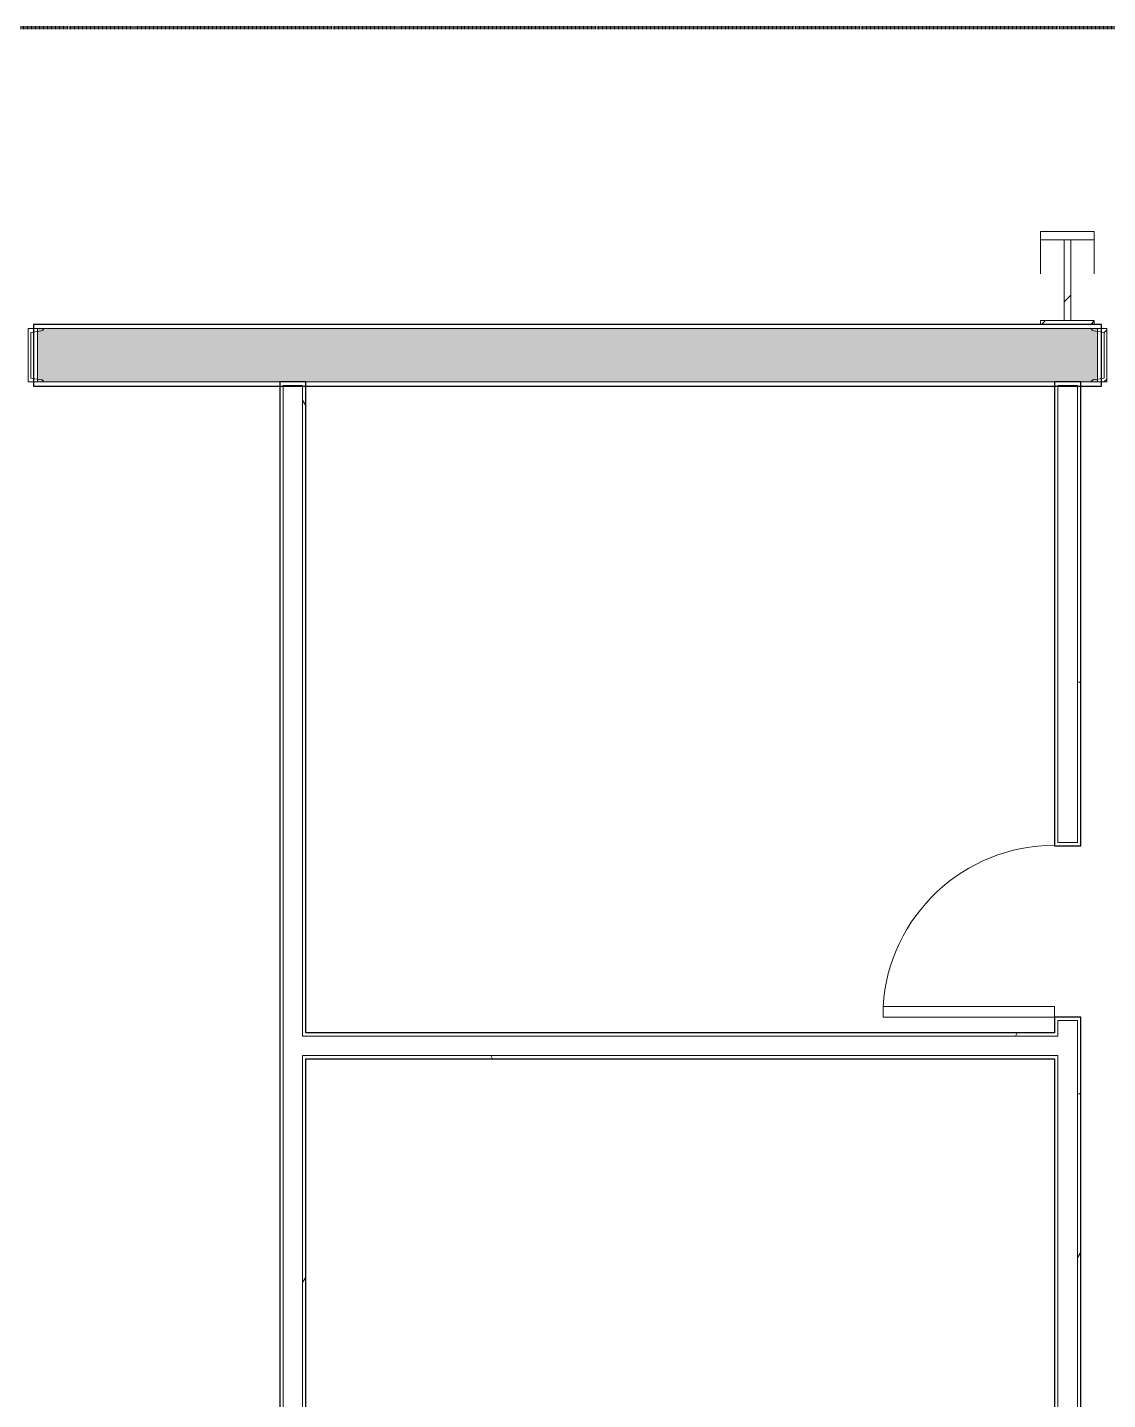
# Model space of a CAD drawing. Header units: inches. Extents: x -1442 to 59636, y -36095 to 792.
# Drawn here: x 58190.9 to 58392.4, y -22559.4 to -22303.4 of the extents above; entities that cross this region are included whole.
import ezdxf

# ---------------------------------------------------------------- set-up
doc = ezdxf.new("R2010")
doc.units = ezdxf.units.IN
doc.header["$MEASUREMENT"] = 0
doc.linetypes.add('Dash', pattern=[0.25, 0.125, -0.125])
for name, color, linetype, lineweight in [('A-DOOR', 31, 'Continuous', 9), ('A-GENM', 13, 'Continuous', 9), ('A-WALL', 113, 'Continuous', 9), ('A-WALL-PATT', 111, 'Continuous', 25), ('I-WALL', 2, 'Continuous', 9), ('S-BEAM', 12, 'Continuous', 9), ('S-COLS', 52, 'Continuous', 13)]:
    doc.layers.add(name, color=color, linetype=linetype, lineweight=lineweight)
pattern_1 = [(0, (33272.468, 0), (61.44, 15.36), [2.534, -43.546, 2.534, -43.546, -245.76]), (0, (33272.468, 0), (61.44, 15.36), [-92.16, 2.534, -89.626, 2.534, -43.546, -107.52]), (0, (33272.468, 0), (61.44, 15.36), [-230.4, 2.534, -28.186, 2.534, -74.266]), (120, (33295.508, 7.68), (-44.02215, 45.528601), [2.534, -43.546, 2.534, -43.546, -245.76]), (120, (33295.508, 7.68), (-44.02215, 45.528601), [-92.16, 2.534, -89.626, 2.534, -43.546, -107.52]), (120, (33295.508, 7.68), (-44.02215, 45.528601), [-230.4, 2.534, -28.186, 2.534, -74.266]), (240, (33303.188, 38.4), (-17.41785, -60.888601), [2.534, -43.546, 2.534, -43.546, -245.76]), (240, (33303.188, 38.4), (-17.41785, -60.888601), [-92.16, 2.534, -89.626, 2.534, -43.546, -107.52]), (240, (33303.188, 38.4), (-17.41785, -60.888601), [-230.4, 2.534, -28.186, 2.534, -74.266])]
pattern_2 = [(225, (58384.86, -22360.053), (19.00703, -19.00703), []), (225, (58384.86, -22388.853), (19.00703, -19.00703), [])]
pattern_3 = [(45, (33272.468, 0), (-19.00703, 19.00703), []), (45, (33272.468, 28.8), (-19.00703, 19.00703), [])]

# ---------------------------------------------------------------- blocks, each defined once
blk = doc.blocks.new('Single-Flush - 32_ x 84_-460923-Egress Plan')
at = {"layer": 'A-DOOR', "lineweight": 13}
for p, q in [((14, -2.44), (14, -34.44)), ((16, -2.44), (14, -2.44)), ((16, -2.44), (16, -34.44)), ((16, -34.44), (14, -34.44))]:
    blk.add_line(p, q, dxfattribs=at)
at = {"layer": 'A-DOOR'}
blk.add_arc((16, -2.44), 32.07, 180, 266.4241, dxfattribs=at)
blk = doc.blocks.new('columns and girder2 - one-V25-Egress Plan')
at = {"layer": 'S-BEAM'}
h = blk.add_hatch(dxfattribs=at)
h.set_pattern_fill('FP_24', color=256, style=0, pattern_type=2)
h.set_pattern_definition(pattern_2)
h.paths.add_polyline_path([(0.62, -1.25), (-5, -1.25), (-5, -2), (5, -2), (5, -1.25)], flags=0)
h.paths.add_polyline_path([(-0.63, -17.03), (-5, -17.03), (-5, -18.55), (5, -18.55), (5, -17.03), (0.62, -17.03)], flags=0)
h.paths.add_polyline_path([(5, -1204.89), (-5, -1204.89), (-5, -1206.4), (5, -1206.4)], flags=0)
h.paths.add_polyline_path([(5, -1224.25), (-5, -1224.25), (-5, -1225), (5, -1225)], flags=0)
h = blk.add_hatch(dxfattribs=at)
h.set_pattern_fill('FP_24', color=256, style=0, pattern_type=2)
h.set_pattern_definition(pattern_2)
h.paths.add_polyline_path([(0.62, -2), (-0.63, -2), (-0.63, -17.03), (0.62, -17.03), (0.62, -10.69)], flags=0)
h.paths.add_polyline_path([(-0.63, -1206.4), (-0.63, -1224.25), (0.62, -1224.25), (0.62, -1206.4)], flags=0)
at = {"layer": 'S-BEAM', "lineweight": 15}
for p, q in [((-5, -1.24), (-5, -2)), ((-5, -2), (5, -2)), ((0.62, -2), (-0.63, -2)), ((-0.63, -2), (-0.63, -17.03)), ((0.62, -17.03), (0.62, -2)), ((5, -2), (5, -1.25)), ((5, -17.03), (-5, -17.03)), ((-5, -17.03), (-5, -18.55)), ((-0.63, -17.03), (0.62, -17.03)), ((5, -18.55), (5, -17.03)), ((-5, -18.55), (5, -18.55))]:
    blk.add_line(p, q, dxfattribs=at)
at = {"layer": 'S-BEAM', "lineweight": 13}
for p, q in [((-5, -17.03), (-5, -10.69)), ((5, -10.69), (5, -17.03))]:
    blk.add_line(p, q, dxfattribs=at)
blk = doc.blocks.new('Path of Travel - 02 Middle-1854141-Egress Plan')
at = {"layer": 'A-GENM', "linetype": 'Dash', "lineweight": 70}
blk.add_line((8.96, 0), (1082.96, 0), dxfattribs=at)

msp = doc.modelspace()

# ---------------------------------------------------------------- hatches: boundary and pattern name
at = {"layer": 'A-WALL-PATT', "lineweight": 9}
h = msp.add_hatch(dxfattribs=at)
h.set_pattern_fill('FP_14', color=256, style=0, pattern_type=2)
h.set_pattern_definition([(161.57, (33273.428, 0.96), (-7.6802237, -0.0009796), [0, -54.643, 6.067, 0]), (18.43, (33271.508, 0.96), (-7.6802237, 0.0009796), [0, -54.643, 6.067, 0]), (108.43, (33273.428, 0.96), (3.8382953, -19.20136532), [18.211, -42.499]), (71.57, (33271.508, 0.96), (3.8382953, 19.20136532), [18.211, -42.499])])
h.paths.add_polyline_path([(58433.98, -22369.55), (58753.98, -22369.55), (58753.98, -22359.55), (58433.98, -22359.55)], flags=0)
h.paths.add_polyline_path([(58390.48, -22369.55), (58390.48, -22359.55), (58192.73, -22359.55), (58192.73, -22369.55), (58372.97, -22369.55)], flags=0)
h.paths.add_polyline_path([(58092.22, -22369.55), (58114.61, -22369.55), (58114.61, -22359.55), (57903.23, -22359.55), (57903.23, -22369.55), (58057.13, -22369.55)], flags=0)
h.paths.add_polyline_path([(59010.36, -22369.55), (59011.23, -22369.55), (59011.23, -22359.55), (58835.98, -22359.55), (58835.98, -22369.55), (58934.45, -22369.55)], flags=0)
h.paths.add_polyline_path([(56074.39, -22369.55), (56077.73, -22369.55), (56077.73, -22359.55), (56053.86, -22359.55), (56053.86, -22369.55), (56073.73, -22369.55)], flags=0)
h = msp.add_hatch(dxfattribs=at)
h.set_pattern_fill('FP_13', color=256, style=0, pattern_type=2)
h.set_pattern_definition(pattern_1)
h.paths.add_polyline_path([(58237.92, -22787.3), (58238.55, -22787.3), (58238.55, -22370.18), (58237.92, -22369.55), (58237.92, -22787.26)], flags=0)
h = msp.add_hatch(dxfattribs=at)
h.set_pattern_fill('FP_13', color=256, style=0, pattern_type=2)
h.set_pattern_definition(pattern_1)
h.paths.add_polyline_path([(58242.17, -22787.3), (58242.8, -22787.3), (58242.8, -22627.18), (58242.17, -22627.19), (58242.17, -22787.25)], flags=0)
h.paths.add_polyline_path([(58242.8, -22623.55), (58242.8, -22495.18), (58242.17, -22495.18), (58242.25, -22623.55)], flags=0)
h.paths.add_polyline_path([(58242.17, -22491.55), (58242.8, -22491.55), (58242.8, -22370.3), (58242.17, -22370.3), (58242.17, -22490.93)], flags=0)
h = msp.add_hatch(dxfattribs=at)
h.set_pattern_fill('FP_13', color=256, style=0, pattern_type=2)
h.set_pattern_definition(pattern_1)
h.paths.add_polyline_path([(58386.73, -22622.93), (58387.36, -22622.93), (58387.36, -22618.05), (58384.92, -22618.05), (58384.92, -22618.68), (58386.73, -22618.68), (58386.73, -22622.91)], flags=0)
h.paths.add_polyline_path([(58387.36, -22586.05), (58387.36, -22488.05), (58384.92, -22488.05), (58384.92, -22488.68), (58386.73, -22488.68), (58386.73, -22585.43), (58384.92, -22585.43), (58384.93, -22586.05), (58386.73, -22586.05)], flags=0)
h.paths.add_polyline_path([(58384.92, -22456.05), (58387.36, -22456.05), (58387.35, -22370.3), (58386.73, -22370.3), (58386.73, -22455.43), (58384.92, -22455.43)], flags=0)
h = msp.add_hatch(dxfattribs=at)
h.set_pattern_fill('FP_13', color=256, style=0, pattern_type=2)
h.set_pattern_definition(pattern_1)
h.paths.add_polyline_path([(58242.8, -22491.55), (58382.48, -22491.55), (58382.48, -22490.93), (58242.8, -22490.93)], flags=0)
h = msp.add_hatch(dxfattribs=at)
h.set_pattern_fill('FP_13', color=256, style=0, pattern_type=2)
h.set_pattern_definition(pattern_1)
h.paths.add_polyline_path([(58372.97, -22495.8), (58382.48, -22495.8), (58382.48, -22495.18), (58242.8, -22495.18), (58242.8, -22495.8)], flags=0)
at = {"layer": 'S-COLS', "lineweight": 9}
h = msp.add_hatch(dxfattribs=at)
h.set_pattern_fill('FP_11', color=256, style=0, pattern_type=2)
h.set_pattern_definition(pattern_3)
h.paths.add_polyline_path([(58190.98, -22369.55), (58191.98, -22369.55), (58191.98, -22368.89), (58191.51, -22368.81), (58191.51, -22360.29), (58191.98, -22360.22), (58191.98, -22359.55), (58190.98, -22359.55)], flags=0)
h = msp.add_hatch(dxfattribs=at)
h.set_pattern_fill('FP_11', color=256, style=0, pattern_type=2)
h.set_pattern_definition(pattern_3)
h.paths.add_polyline_path([(58391.23, -22369.55), (58392.23, -22369.55), (58392.23, -22359.55), (58391.23, -22359.55), (58391.23, -22360.22), (58391.71, -22360.29), (58391.71, -22368.81), (58391.23, -22368.89), (58391.23, -22369.38)], flags=0)

# ---------------------------------------------------------------- linework, layer by layer
at = {"layer": 'A-WALL'}
for p, q in [((58192.73, -22359.55), (58192.73, -22369.55)), ((58192.73, -22359.55), (58390.48, -22359.55)), ((58390.48, -22369.55), (58390.48, -22359.55)), ((58192.73, -22369.55), (58390.48, -22369.55)), ((58242.17, -22370.18), (58238.55, -22370.18)), ((58238.55, -22370.18), (58238.55, -22787.3)), ((58242.17, -22370.18), (58242.17, -22491.55)), ((58386.73, -22370.18), (58383.11, -22370.18)), ((58383.11, -22370.18), (58383.11, -22455.43)), ((58386.73, -22455.43), (58386.73, -22370.18)), ((58383.11, -22455.43), (58386.73, -22455.43)), ((58386.73, -22488.68), (58383.11, -22488.68)), ((58383.11, -22488.68), (58383.11, -22491.55)), ((58386.73, -22585.43), (58386.73, -22488.68)), ((58242.17, -22491.55), (58383.11, -22491.55)), ((58242.17, -22495.18), (58242.17, -22623.55)), ((58242.17, -22495.18), (58383.11, -22495.18)), ((58383.11, -22495.18), (58383.11, -22585.43))]:
    msp.add_line(p, q, dxfattribs=at)
at = {"layer": 'I-WALL', "lineweight": 25}
for p, q in [((58391.23, -22358.8), (58191.98, -22358.8)), ((58191.98, -22358.8), (58191.98, -22370.3)), ((58391.23, -22370.3), (58391.23, -22358.8)), ((58191.98, -22370.3), (58391.23, -22370.3)), ((58242.8, -22369.55), (58237.92, -22369.55)), ((58237.92, -22369.55), (58237.92, -22786.55)), ((58242.8, -22490.93), (58242.8, -22369.55)), ((58387.36, -22369.55), (58382.48, -22369.55)), ((58382.48, -22369.55), (58382.48, -22456.05)), ((58387.36, -22456.05), (58387.36, -22369.55)), ((58382.48, -22456.05), (58387.36, -22456.05)), ((58387.36, -22488.05), (58382.48, -22488.05)), ((58382.48, -22488.05), (58382.48, -22490.93)), ((58387.36, -22586.05), (58387.36, -22488.05)), ((58382.48, -22490.93), (58242.8, -22490.93)), ((58242.8, -22622.93), (58242.8, -22495.8)), ((58242.8, -22495.8), (58382.48, -22495.8)), ((58382.48, -22495.8), (58382.48, -22586.05))]:
    msp.add_line(p, q, dxfattribs=at)
at = {"layer": 'S-COLS', "lineweight": 15}
for p, q in [((58193.87, -22359.55), (58190.98, -22359.55)), ((58190.98, -22359.55), (58190.98, -22369.55)), ((58191.51, -22360.29), (58193.44, -22359.99)), ((58392.23, -22359.55), (58389.34, -22359.55)), ((58389.78, -22359.99), (58391.71, -22360.29)), ((58392.23, -22369.55), (58392.23, -22359.55)), ((58191.51, -22368.81), (58191.51, -22360.29)), ((58391.71, -22360.29), (58391.71, -22368.81)), ((58190.98, -22369.55), (58193.87, -22369.55)), ((58193.44, -22369.12), (58191.51, -22368.81)), ((58389.34, -22369.55), (58392.23, -22369.55)), ((58391.71, -22368.81), (58389.78, -22369.12))]:
    msp.add_line(p, q, dxfattribs=at)
for centre, start, end in [((58193.44, -22359.55), 270, 0), ((58389.78, -22359.55), 180, 270), ((58193.44, -22369.55), 0, 90), ((58389.78, -22369.55), 90, 180)]:
    msp.add_arc(centre, 0.436, start, end, dxfattribs=at)

# ---------------------------------------------------------------- block references
at = {"layer": 'A-DOOR', "lineweight": 13, "rotation": 270}
msp.add_blockref('Single-Flush - 32_ x 84_-460923-Egress Plan', (58384.92, -22472.05), dxfattribs=at)
at = {"layer": 'A-GENM', "lineweight": 13}
msp.add_blockref('Path of Travel - 02 Middle-1854141-Egress Plan', (58147.34, -22303.41), dxfattribs=at)
at = {"layer": 'S-BEAM', "lineweight": 13, "rotation": 180}
msp.add_blockref('columns and girder2 - one-V25-Egress Plan', (58384.86, -22360.05), dxfattribs=at)

doc.saveas('drawing.dxf')
